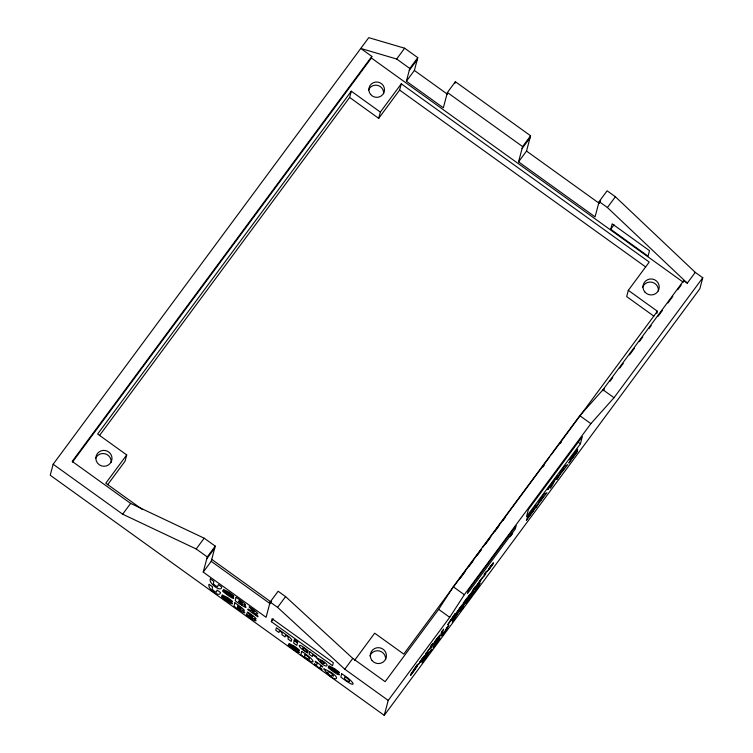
<?xml version="1.0" encoding="UTF-8"?>
<svg xmlns="http://www.w3.org/2000/svg" width="753" height="753" viewBox="0 0 753 753"><rect width="100%" height="100%" fill="white"/><g stroke="black" fill="none" stroke-linecap="round" stroke-linejoin="round"><path stroke-width="1.13" d="M53.152 464.234L50.225 475.237L384.246 715.35L699.848 288.766L702.775 277.763L695.254 272.36L615.389 196.749L607.116 190.801L599.134 201.588L595.068 216.873L518.544 161.857L522.61 146.581L530.592 135.785L455.386 81.729L447.404 92.515L443.338 107.801L406.394 81.239L409.792 68.448L417.783 57.661L404.643 48.22L368.754 37.65L53.152 464.234L122.654 514.195L196.194 548.975L207.263 556.919L203.225 572.111L266.091 617.309L270.148 602.042L278.139 591.246L285.585 596.592L352.781 658.404L385.141 681.672L438.641 609.356L453.25 586.775L579.819 415.694L602.965 389.762L683.724 280.605L687.273 283.156L695.254 272.36M351.293 91.198L349.627 97.438L378.693 118.343L380.359 112.093L351.293 91.198L97.645 434.039L126.711 454.934L125.054 461.184L107.623 484.744M203.225 572.111L211.207 561.324L215.245 546.123L204.176 538.188L130.636 503.409L72.203 461.401L371.831 56.4L360.772 48.446L396.662 59.007L409.792 68.448M72.467 462.078L371.398 58.019L371.831 56.4M378.693 118.343L399.608 90.068L401.274 83.818L649.237 262.072L628.322 290.347L626.665 296.597L653.858 316.138M406.394 81.239L414.376 70.453L417.783 57.661M271.334 621.667L272.125 618.712L333.334 662.725L332.553 665.671L271.334 621.667L273.33 618.966M454.944 83.385L455.386 81.729M518.544 161.857L526.526 151.071L530.592 135.785M384.246 715.35L388.219 700.422L449.71 617.309L464.319 594.729L590.889 423.647L614.024 397.716L702.775 277.763M610.721 229.298L612.17 223.848L649.519 250.693L648.069 256.152L610.721 229.298L614.043 224.799M580.412 443.79L582.323 436.599L528.427 509.452L526.516 516.633L580.412 443.79L577.645 441.795M656.842 313.323L657.388 311.243L628.322 290.347M99.481 435.563L349.627 97.438M396.662 59.007L404.643 48.22M409.274 70.415L417.256 59.628M126.711 454.934L105.797 483.21L142.044 509.263M380.359 112.093L401.274 83.818M122.654 514.195L130.636 503.409M196.194 548.975L204.176 538.188M207.263 556.919L215.245 546.123M206.764 558.801L214.746 548.015M522.083 148.548L530.065 137.752M270.299 603.097L271.626 601.299M388.219 700.422L344.789 669.201L277.603 607.379L285.585 596.592M598.607 203.555L600.602 200.863M687.273 283.156L607.407 207.536L615.389 196.749M344.789 669.201L352.781 658.404M354.465 660.522L374.683 633.188L403.749 654.084L481.308 549.248M482.711 547.365L549.784 456.695M551.187 454.803L657.388 311.243M460.102 578.455L464.949 571.904M469.1 566.294L473.251 560.684M477.402 555.074L481.562 549.455M485.713 543.845L490.551 537.294M494.712 531.684L498.863 526.074M503.013 520.455L505.094 517.65M542.932 466.945L544.315 465.072M560.204 443.592L561.587 441.729M602.974 390.798L604.367 388.906M609.958 381.357L612.754 377.582M619.738 368.142L623.23 363.417M629.508 354.917L634.403 348.31M639.288 341.702L642.78 336.986M649.067 328.487L651.166 325.654M658.15 316.213L662.339 310.547M667.93 302.998L672.815 296.39M677.7 289.783L681.192 285.058M270.148 602.042L277.603 607.379M447.404 92.515L522.61 146.581M599.134 201.588L607.407 207.536M414.376 70.453L447.527 94.285M526.526 151.071L599.275 203.366M371.398 58.019L683.291 282.224M399.608 90.068L645.669 266.948M602.965 389.762L614.024 397.716M579.819 415.694L590.889 423.647M453.25 586.775L464.319 594.729M438.641 609.356L449.71 617.309M211.659 559.31L270.788 601.816M211.207 561.324L270.261 603.784M642.676 287.157A8.142 7.982 14.9 0 1 658.376 290.969M95.537 458.558A8.104 7.944 14.9 0 1 111.152 462.342M368.537 89.993A7.831 7.671 14.9 0 1 383.616 93.645M369.958 655.844A8.104 7.944 14.9 0 1 385.592 659.619M433.512 644.201L439.357 636.69L439.743 635.137L434.443 642.017L434.302 642.525L437.757 637.97L433.512 644.201M577.626 449.296L572.657 457.476L577.598 450.802L577.4 451.527L568.844 463.095L574.633 453.588L569.88 459.876L570.106 459.038L577.626 449.296M333.41 675.855C325.851 676.58 325.908 666.16 333.41 675.855M291.646 639.495L291.213 641.358L287.994 639.043L288.371 637.499L287.062 636.144L285.528 635.212L285.067 636.944L281.848 634.628L282.215 633.085L280.916 631.729L279.382 630.788L278.921 632.52L275.72 630.223L276.37 627.776L289.453 637.123L291.646 639.495M418.075 664.786L422.386 659.656L424.25 656.682L420.08 662.235L424.513 655.854L418.075 664.786M486.937 571.706L491.248 566.576L493.121 563.602L488.942 569.155L493.384 562.773L486.937 571.706M450.002 621.413L454.699 615.408L447.781 624.623L455.179 613.629L450.002 621.413M455.433 614.288L462.078 605.148L455.433 614.288M476.178 586.239L482.824 577.099L476.178 586.239M469.241 595.294L468.865 596.809L466.851 599.529L467.171 598.268L466.314 599.209L462.85 604.941L463.415 602.824L469.241 595.294M210.426 578.925C207.79 582.7 221.297 593.082 221.73 587.048L218.342 584.61L217.589 586.813L215.367 585.646L213.344 583.744L213.824 581.363L210.426 578.925M209.183 584.375C206.548 588.149 220.045 598.531 220.478 592.498L217.09 590.06L216.346 592.263L214.116 591.096L212.092 589.204L212.572 586.813L209.183 584.375M223.001 590.644L222.794 591.406L227.632 595.181L231.98 597.967L233.769 598.334L226.917 591.792L233.59 596.63L233.778 595.896L229.307 592.423L223.425 589.401L230.183 596.028L223.001 590.644M221.749 596.094L221.542 596.856L226.38 600.63L230.729 603.417L232.517 603.784L225.665 597.242L232.338 602.08L232.526 601.346L228.055 597.873L222.173 594.851L228.931 601.478L221.749 596.094M236.084 597.364L235.237 600.574C234.974 601.035 252.01 612.565 243.746 604.584C250.636 607.379 235.501 596.771 236.084 597.364M234.842 602.814L233.985 606.033C233.722 606.485 250.758 618.015 242.494 610.034C249.384 612.829 234.249 602.221 234.842 602.814M238.974 601.609C240.998 606.221 245.902 605.478 238.974 601.609M239.303 600.376L239.125 601.063L242.297 602.918L239.303 600.376M237.722 607.059C239.746 611.671 244.65 610.937 237.722 607.059M238.052 605.826L237.873 606.513L241.045 608.368L238.052 605.826M246.476 614.015L246.287 614.712C247.577 616.952 261.084 624.821 253.949 618.364C260.736 621.281 249.299 612.669 247.464 612.057L247.276 612.744L252.999 616.726L249.732 615.013L249.582 615.577L253.13 618.58L246.476 614.015M248.076 609.186L247.944 609.714L257.855 616.839L258.015 616.236L252.302 612.123C264.651 618.1 252.566 608.528 249.083 606.871C251.681 610.212 260.001 614.523 248.076 609.186M288.503 644.681L288.295 645.453L293.181 649.255L297.576 652.06L299.374 652.437L292.456 645.829L299.186 650.714L299.383 649.98L294.875 646.469L288.936 643.42L295.76 650.112L288.503 644.681M294.235 640.624L293.585 643.062L296.786 645.368L297.435 642.921L294.235 640.624M294.395 639.617L294.235 640.21L297.614 642.638L297.774 642.045L294.395 639.617M301.718 651.458L300.852 654.705C318.077 668.344 315.959 660.061 301.718 651.458M307.798 652.362L307.629 653.011C296.72 646.978 295.91 640.332 308.212 650.827L308.033 651.477C301.68 644.954 299.986 648.7 307.798 652.362M309.765 651.787L309.116 654.235L312.316 656.531L312.749 654.894L316.467 657.463L316.665 656.748L309.765 651.787M314.641 663.939L314.49 664.504L321.832 669.784L321.983 669.21L320.025 667.807L320.58 665.699L322.538 667.102L322.689 666.537L315.356 661.266L315.206 661.831L317.164 663.242L316.599 665.351L314.641 663.939M328.496 667.017L328.289 667.789L333.174 671.601L337.56 674.406L339.368 674.773L332.45 668.175L339.179 673.06L339.377 672.316L334.859 668.815L328.929 665.756L335.838 672.401L328.496 667.017M341.711 673.803L340.845 677.041C358.07 690.68 355.943 682.397 341.711 673.803M410.724 674.857L410.545 675.526L416.343 667.666L417.482 665.53L413.322 670.631L417.661 664.306L411.119 673.775L415.11 669.078L410.724 674.857M422.264 662.32L422.104 662.922L427.525 655.543L428.617 653.557L427.045 655.355L428.73 652.55L423.035 660.023L422.875 660.626L426.565 655.609L422.264 662.32M425.784 653.689L425.219 655.807L430.095 647.862L425.784 653.689M430.857 646.818L430.302 648.935L432.297 646.234L432.862 644.116L430.857 646.818M431.017 646.083L430.885 646.601L433.135 643.222L431.017 646.083M429.954 651.919L429.756 652.653L431.977 649.18L429.954 651.919M433.38 647.288L433.22 647.9L439.074 639.862L439.724 638.535L438.152 640.361L439.856 637.622L434.152 645.001L433.992 645.603L437.681 640.587L433.38 647.288M437.634 638.384L435.582 641.462L437.634 638.384M441.625 631.758L440.844 634.685L442.839 631.983L443.621 629.047L441.625 631.758M453.014 619.427L452.261 622.232L458.709 611.718L453.014 619.427M458.935 611.417L458.793 611.954L461.307 608.546L460.704 610.824L462.841 607.935L463.443 605.657L466.107 601.722L458.935 611.417M468.404 590.154L467.481 593.599L515.24 529.048L516.153 525.603L468.404 590.154M466.982 600.536L466.239 603.341L474.192 591.444L466.982 600.536M470.098 594.719L469.947 595.275L475.011 588.328L475.557 587.199L472.413 591.067L475.67 586.305L470.098 594.719M474.898 591.331L474.767 591.82L479.35 585.618L479.482 585.128L478.259 586.785L480.094 582.813L475.51 589.015L475.378 589.505L476.602 587.848L474.898 591.331M484.377 573.965L483.595 576.892L485.6 574.191L486.382 571.254L484.377 573.965M526.639 519.41L526.403 520.323L534.338 509.565L535.891 506.637L530.187 513.621L536.136 504.971L527.175 517.923L532.917 511.005L532.644 511.494L526.639 519.41M547.902 488.942L547.713 489.676L551.149 485.017L550.321 488.132C553.587 484.367 554.556 479.492 557.719 475.68L547.902 488.942M469.025 598.117L468.517 599.925L472.018 594.465L469.025 598.117M305.04 654.573L304.438 656.55C311.318 662.254 311.017 657.821 305.04 654.573M345.034 676.909L344.432 678.895C351.303 684.59 351.011 680.157 345.034 676.909M460.017 608.104L457.495 611.7L460.017 608.104M480.762 580.055L478.249 583.65L480.762 580.055M420.306 661.473L422.537 658.451L420.306 661.473M489.177 568.393L491.398 565.371L489.177 568.393M539.741 501.94L535.863 507.673L540.823 498.514L544.014 494.194L546.932 492.716L539.741 501.94M560.514 473.853L556.646 479.586L561.606 470.427L564.797 466.107L567.706 464.629L560.514 473.853M542.094 497.498L540.56 500.369L542.941 497.159L542.094 497.498M562.868 469.411L561.343 472.291L563.724 469.072L562.868 469.411M446.633 628.049L444.27 632.454L442.924 633.057L440.712 636.05L442.886 634.901L445.117 631.889L448.797 625.122L446.633 628.049M111.491 461.231L110.493 463.048A8.104 7.944 14.9 0 1 99.198 464.733A8.104 7.944 14.9 0 1 97.363 453.617L98.812 452.12A8.104 7.944 14.9 0 1 111.491 461.231M511.541 534.31L510.054 536.795L512.633 533.293L511.541 534.31M323.941 668.928C334.821 685.757 345.759 677.907 323.941 668.928M316.975 658.084C325.87 671.431 334.426 665.464 316.975 658.084M324.138 663.581L322.736 663.421L320.157 661.153C320.599 659.383 323.385 662.047 324.082 663.111L324.138 663.581M644.803 291.938A8.142 7.982 14.9 0 0 658.715 289.867A8.142 7.982 14.9 0 0 649.811 279.043A8.142 7.982 14.9 0 0 644.803 291.938M372.095 660.588A8.104 7.944 14.9 0 0 385.931 658.508A8.104 7.944 14.9 0 0 377.065 647.749A8.104 7.944 14.9 0 0 372.095 660.588M370.617 94.464A7.831 7.671 14.9 0 0 383.983 92.468A7.831 7.671 14.9 0 0 375.427 82.077A7.831 7.671 14.9 0 0 370.617 94.464"/></g></svg>
